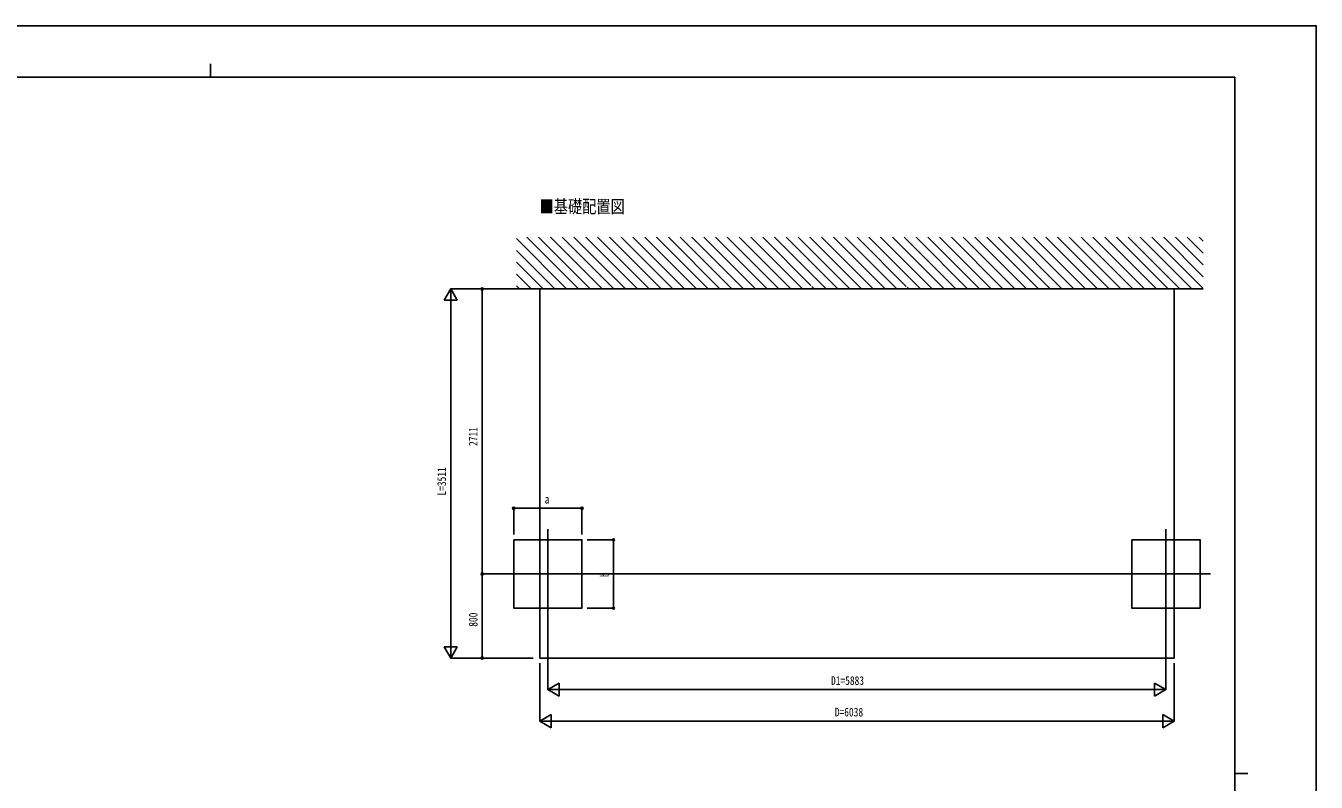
# Model space of a CAD drawing. Units: millimetres, scale not verified. Extents: x -10512 to 10512, y -7425 to 7425.
# Drawn here: x -1770 to 10512, y 231 to 7425 of the extents above; entities that cross this region are included whole.
import ezdxf
from ezdxf.enums import TextEntityAlignment as Align

# ---------------------------------------------------------------- set-up
doc = ezdxf.new("R2010")
doc.units = ezdxf.units.MM
doc.header["$LTSCALE"] = 40
for name, color, linetype in [('0-2_USER1', 3, 'Continuous'), ('0-4_YKK_12', 2, 'Continuous'), ('0-6_YKK_A1', 4, 'Continuous'), ('0-7_YKK_D', 6, 'Continuous'), ('0-8_YKK_ZWAK', 7, 'Continuous')]:
    doc.layers.add(name, color=color, linetype=linetype)
doc.styles.add('ＭＳ ゴシック', font='')
doc.styles.get('ＭＳ ゴシック').set_extended_font_data('MS Gothic')

msp = doc.modelspace()

# ---------------------------------------------------------------- linework, layer by layer
at = {"layer": '0-4_YKK_12'}
for p, q in [((3199.23, 2636.19), (3199.23, 1782.56)), ((9082.23, 2636.19), (9082.23, 1782.56)), ((3624.23, 2211.19), (2774.23, 2211.19)), ((9507.23, 2211.19), (8657.23, 2211.19))]:
    msp.add_line(p, q, dxfattribs=at)
at = {"layer": '0-6_YKK_A1'}
for p, q in [((3490.52, 4922.19), (2999.05, 5413.67)), ((3602.77, 4922.19), (3111.3, 5413.67)), ((3715.02, 4922.19), (3223.55, 5413.67)), ((3827.28, 4922.19), (3335.81, 5413.67)), ((3939.53, 4922.19), (3448.06, 5413.67)), ((4051.78, 4922.19), (3560.31, 5413.67)), ((4164.04, 4922.19), (3672.57, 5413.67)), ((4276.29, 4922.19), (3784.82, 5413.67)), ((4388.54, 4922.19), (3897.07, 5413.67)), ((4500.8, 4922.19), (4009.33, 5413.67)), ((4613.05, 4922.19), (4121.58, 5413.67)), ((4725.3, 4922.19), (4233.83, 5413.67)), ((4837.56, 4922.19), (4346.09, 5413.67)), ((4949.81, 4922.19), (4458.34, 5413.67)), ((5062.06, 4922.19), (4570.59, 5413.67)), ((5174.32, 4922.19), (4682.84, 5413.67)), ((5286.57, 4922.19), (4795.1, 5413.67)), ((5398.82, 4922.19), (4907.35, 5413.67)), ((5511.08, 4922.19), (5019.6, 5413.67)), ((5623.33, 4922.19), (5131.86, 5413.67)), ((5702.06, 4955.72), (5244.11, 5413.67)), ((5847.84, 4922.19), (5356.36, 5413.67)), ((5960.09, 4922.19), (5468.62, 5413.67)), ((6072.34, 4922.19), (5580.87, 5413.67)), ((6184.59, 4922.19), (5693.12, 5413.67)), ((6296.85, 4922.19), (5805.38, 5413.67)), ((6409.1, 4922.19), (5917.63, 5413.67)), ((6521.35, 4922.19), (6029.88, 5413.67)), ((6610.32, 4945.48), (6142.14, 5413.67)), ((6745.86, 4922.19), (6254.39, 5413.67)), ((6858.11, 4922.19), (6366.64, 5413.67)), ((6970.37, 4922.19), (6478.9, 5413.67)), ((7082.62, 4922.19), (6591.15, 5413.67)), ((7194.87, 4922.19), (6703.4, 5413.67)), ((7307.13, 4922.19), (6815.66, 5413.67)), ((7419.38, 4922.19), (6927.91, 5413.67)), ((7522.92, 4930.91), (7040.16, 5413.67)), ((7643.89, 4922.19), (7152.42, 5413.67)), ((7756.14, 4922.19), (7264.67, 5413.67)), ((7868.39, 4922.19), (7376.92, 5413.67)), ((7980.65, 4922.19), (7489.17, 5413.67)), ((8092.9, 4922.19), (7601.43, 5413.67)), ((8205.15, 4922.19), (7713.68, 5413.67)), ((8317.41, 4922.19), (7825.93, 5413.67)), ((8429.66, 4922.19), (7938.19, 5413.67)), ((8541.91, 4922.19), (8050.44, 5413.67)), ((8654.17, 4922.19), (8162.69, 5413.67)), ((8766.42, 4922.19), (8274.95, 5413.67)), ((8878.67, 4922.19), (8387.2, 5413.67)), ((8990.92, 4922.19), (8499.45, 5413.67)), ((9103.18, 4922.19), (8611.71, 5413.67)), ((9215.43, 4922.19), (8723.96, 5413.67)), ((9327.68, 4922.19), (8836.21, 5413.67)), ((9435.77, 4926.36), (8948.47, 5413.67)), ((9435.77, 5038.61), (9060.72, 5413.67)), ((9435.77, 5150.86), (9172.97, 5413.67)), ((9435.77, 5263.12), (9285.23, 5413.67)), ((9435.77, 5375.37), (9397.48, 5413.67)), ((3378.26, 4922.19), (2899.46, 5401)), ((3266.01, 4922.19), (2899.46, 5288.75)), ((3153.76, 4922.19), (2899.46, 5176.5)), ((3041.51, 4922.19), (2899.46, 5064.24)), ((2929.25, 4922.19), (2899.46, 4951.99)), ((2899.46, 4922.19), (9435.77, 4922.19)), ((3121.73, 4922.19), (3121.73, 1411.19)), ((9159.73, 4922.19), (3121.73, 4922.19)), ((5708.78, 4948.99), (5707.98, 4949.8)), ((5735.58, 4922.19), (5710.97, 4946.81)), ((6613.48, 4942.33), (6612.11, 4943.69)), ((6633.61, 4922.19), (6619.24, 4936.56)), ((7531.63, 4922.19), (7527.98, 4925.85))]:
    msp.add_line(p, q, dxfattribs=at)
msp.add_lwpolyline([(9159.73, 4922.19), (9159.73, 1411.19), (3121.73, 1411.19)], dxfattribs=at)
for points in [[(2874.23, 2536.19), (3524.23, 2536.19), (3524.23, 1886.19), (2874.23, 1886.19)], [(8757.23, 2536.19), (9407.23, 2536.19), (9407.23, 1886.19), (8757.23, 1886.19)]]:
    msp.add_lwpolyline(points, close=True, dxfattribs=at)
at = {"layer": '0-7_YKK_D'}
for p, q in [((2274.23, 4922.19), (2211.73, 4813.94)), ((2898.46, 4922.19), (2273.23, 4922.19)), ((2274.23, 4922.19), (2336.73, 4813.94)), ((2274.23, 4922.19), (2274.23, 4705.69)), ((2898.46, 4922.19), (2573.23, 4922.19)), ((2574.23, 4922.19), (2574.23, 2211.19)), ((2211.73, 4813.94), (2336.73, 4813.94)), ((2274.23, 1536.19), (2274.23, 4797.19)), ((2874.23, 2586.19), (2874.23, 2837.19)), ((2874.23, 2836.19), (3524.23, 2836.19)), ((3524.23, 2586.19), (3524.23, 2837.19)), ((3574.23, 2536.19), (3825.23, 2536.19)), ((3824.23, 2536.19), (3824.23, 1886.19)), ((2773.23, 2211.19), (2573.23, 2211.19)), ((2772.23, 2211.19), (2573.23, 2211.19)), ((2574.23, 2211.19), (2574.23, 1411.19)), ((3624.73, 2211.19), (8656.73, 2211.19)), ((3574.23, 1886.19), (3825.23, 1886.19)), ((3199.23, 1781.56), (3199.23, 1110.19)), ((9082.23, 1781.56), (9082.23, 1110.19)), ((2274.23, 1411.19), (2274.23, 1627.7)), ((2274.23, 1411.19), (2211.73, 1519.45)), ((2336.73, 1519.45), (2211.73, 1519.45)), ((2274.23, 1411.19), (2336.73, 1519.45)), ((3059.87, 1411.19), (2273.23, 1411.19)), ((3059.87, 1411.19), (2573.23, 1411.19)), ((3121.73, 1361.19), (3121.73, 810.19)), ((9159.73, 1361.19), (9159.73, 810.19)), ((3199.23, 1111.19), (3307.48, 1173.69)), ((3199.23, 1111.19), (3307.48, 1048.69)), ((3199.23, 1111.19), (3415.73, 1111.19)), ((3307.48, 1048.69), (3307.48, 1173.69)), ((3324.23, 1111.19), (8957.23, 1111.19)), ((9082.23, 1111.19), (8865.72, 1111.19)), ((9082.23, 1111.19), (8973.97, 1173.69)), ((8973.97, 1173.69), (8973.97, 1048.69)), ((9082.23, 1111.19), (8973.97, 1048.69)), ((3121.73, 811.19), (3229.98, 873.69)), ((3229.98, 748.69), (3229.98, 873.69)), ((9159.73, 811.19), (9051.47, 873.69)), ((9051.47, 873.69), (9051.47, 748.69)), ((3121.73, 811.19), (3229.98, 748.69)), ((3121.73, 811.19), (3338.23, 811.19)), ((3246.73, 811.19), (9034.73, 811.19)), ((9159.73, 811.19), (8943.22, 811.19)), ((9159.73, 811.19), (9051.47, 748.69))]:
    msp.add_line(p, q, dxfattribs=at)
for centre in [(2574.23, 4922.19), (2874.23, 2836.19), (3524.23, 2836.19), (3824.23, 2536.19), (2574.23, 2211.19), (2574.23, 2211.19), (3824.23, 1886.19), (2574.23, 1411.19)]:
    msp.add_circle(centre, 10.62, dxfattribs=at)
at = {"layer": '0-8_YKK_ZWAK'}
for p, q in [((-12.45, 7062.5), (-12.45, 6937.5)), ((9737.55, 6937.5), (-9762.45, 6937.5)), ((9737.55, 6937.5), (9737.55, -6312.5)), ((9737.55, 312.5), (9862.55, 312.5))]:
    msp.add_line(p, q, dxfattribs=at)
msp.add_lwpolyline([(-10512.5, -7425), (10512.5, -7425), (10512.5, 7425), (-10512.5, 7425)], close=True, dxfattribs=at)

# ---------------------------------------------------------------- texts
at = {"layer": '0-2_USER1', "style": 'ＭＳ ゴシック', "width": 0.8}
msp.add_text('■基礎配置図', height=123.8, dxfattribs=at).set_placement((3120.67, 5607.29), align=Align.BOTTOM_LEFT)
at = {"layer": '0-7_YKK_D', "style": 'ＭＳ ゴシック', "width": 0.8}
for s, p in [('2711', (2554.23, 3428.69)), ('L=3511', (2254.23, 2956.69)), ('b', (3804.23, 2181.19)), ('800', (2554.23, 1709.19))]:
    msp.add_text(s, height=82.48, rotation=90, dxfattribs=at).set_placement(p, align=Align.BOTTOM_LEFT)
for s, p in [('a', (3169.23, 2856.19)), ('D1=5883', (5894.73, 1131.19)), ('D=6038', (5930.73, 831.19))]:
    msp.add_text(s, height=82.48, dxfattribs=at).set_placement(p, align=Align.BOTTOM_LEFT)

doc.saveas('drawing.dxf')
